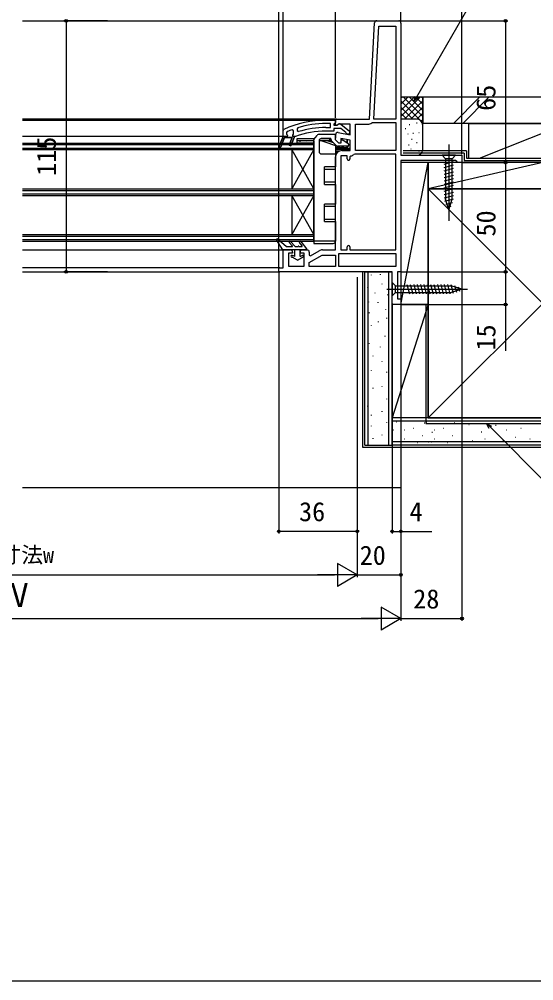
# Model space of a CAD drawing. Units: millimetres, scale not verified. Extents: x -525 to 525, y -782 to 778.
# Drawn here: x 0 to 235.9, y -782.3 to -341.6 of the extents above; entities that cross this region are included whole.
import ezdxf
from ezdxf.enums import TextEntityAlignment as Align

# ---------------------------------------------------------------- set-up
doc = ezdxf.new("R2010")
doc.units = ezdxf.units.MM
doc.header["$LTSCALE"] = 4
for name, color, linetype in [('0-2_YKK_11', 7, 'Continuous'), ('0-3_YKK_12', 2, 'Continuous'), ('0-4_YKK_13', 4, 'Continuous'), ('0-6_YKK_D', 6, 'Continuous'), ('0-7_YKK_ZWAK', 7, 'Continuous'), ('0-8_YSS_K', 3, 'Continuous'), ('0-9_YSS_KE', 3, 'Continuous')]:
    doc.layers.add(name, color=color, linetype=linetype)
doc.styles.add('ＭＳ ゴシック', font='')
doc.styles.get('ＭＳ ゴシック').set_extended_font_data('MS Gothic')

msp = doc.modelspace()

# ---------------------------------------------------------------- linework, layer by layer
at = {"layer": '0-2_YKK_11'}
for p, q in [((163.95, -342.3), (174.001, -342.3)), ((129.801, -447.3), (132.001, -447.3))]:
    msp.add_line(p, q, dxfattribs=at)
for points in [[(175.001, -343.3), (175.001, -403.9), (203.001, -403.9), (203.001, -407.3), (201.101, -407.3), (200.601, -406.8), (200.101, -406.3), (175.001, -406.3), (175.001, -457.3), (173.501, -457.3), (173.501, -469.8), (175.001, -469.8), (175.001, -472.3), (171.001, -472.3), (171.001, -457.3), (119.001, -457.3), (119.001, -455.5), (121.001, -455.5), (121.001, -447.3), (124.301, -447.3)], [(146.175, -393.515), (151.801, -394.507), (151.801, -389.7), (146.445, -389.7), (145.577, -390.242), (145.001, -389.923), (145.001, -387.3), (160.643, -387.3), (162.952, -343.248)], [(140.634, -387.8), (145.001, -387.8), (145.001, -388.9), (144.564, -389.396), (144.301, -389.694), (144.301, -390.1), (145.701, -390.1), (146.101, -389.9)], [(122.902, -393.095), (122.601, -393.553), (122.601, -394.225), (122.976, -394.71), (122.901, -395.3), (121.001, -395.3), (119.23, -399.752), (121.001, -395.3), (121.001, -392.518), (121.291, -392.065)], [(119.973, -400.048), (121.663, -395.8), (125.14, -395.8), (123.767, -399.252), (124.51, -399.548), (126.001, -395.8), (126.001, -395.3), (125.501, -395.3), (125.426, -394.71), (125.801, -394.225), (125.801, -394.2), (125.801, -392.665), (125.127, -392.196)], [(127.756, -391.309), (127.401, -391.787), (127.401, -392.624), (128.049, -393.101)], [(140.634, -391.2), (142.701, -391.2), (142.701, -389.4), (140.634, -389.4)], [(147.518, -389.713), (151.501, -392.825), (151.501, -394.3), (150.4, -394.3), (149.901, -393.825), (149.709, -393.455), (147.463, -391.7), (144.301, -391.7), (144.301, -392.8), (140.634, -392.8)], [(172.601, -401.8), (154.201, -401.8), (154.201, -389.7), (159.768, -389.7)], [(161.637, -389.018), (161.959, -388.9), (172.601, -388.9), (172.601, -401.8)], [(126.619, -395.27), (126.448, -395.3), (126.001, -395.3), (126.001, -395.8), (124.51, -399.548), (123.767, -399.252), (125.14, -395.8), (121.663, -395.8), (119.973, -400.048)], [(147.901, -401.8), (151.801, -401.8), (151.801, -396.944), (147.401, -396.168), (147.401, -398.3), (146.501, -398.3), (145.001, -396.8), (145.001, -394.5)], [(138.974, -447.3), (145.001, -447.3), (145.001, -404.7)], [(150.401, -405.6), (150.401, -404.2), (147.401, -404.2), (147.401, -447.3), (150.401, -447.3), (150.401, -445.9)], [(152.05, -404.187), (151.601, -404.684), (151.601, -405.6)], [(172.601, -447.3), (172.601, -403.4), (153.801, -403.4), (153.456, -403.538)], [(125.301, -448.3), (125.301, -448.8), (123.401, -448.8), (123.401, -454.8), (130.601, -454.8), (130.601, -448.8), (128.801, -448.8), (128.801, -448.3)], [(133.001, -448.3), (133.001, -449.645), (133.568, -449.973), (137.524, -447.689)], [(151.601, -445.9), (151.601, -447.3), (172.601, -447.3)]]:
    msp.add_lwpolyline(points, dxfattribs=at)
for points in [[(162.646, -387.3), (164.878, -344.7), (172.601, -344.7), (172.601, -387.3)], [(172.601, -454.9), (146.601, -454.9), (146.601, -448.9), (172.601, -448.9)], [(145.001, -454.9), (133.001, -454.9), (133.001, -453.071), (138.841, -449.7), (145.001, -449.7)]]:
    msp.add_lwpolyline(points, close=True, dxfattribs=at)
for centre, radius, start, end in [((163.95, -343.3), 1, 90, 176.99997), ((174.001, -343.3), 1, 0.00001, 89.99999), ((140.634, -433.8), 46, 90.00001, 114.86598), ((140.634, -433.8), 44.4, 110.44221, 113.53922), ((140.634, -433.8), 44.4, 89.99999, 106.86019), ((140.634, -433.8), 42.6, 89.99999, 107.18277), ((146.901, -390.5), 1, 51.91328, 143.13011), ((159.768, -386.8), 2.9, 269.99999, 310.11919), ((140.634, -433.8), 41, 89.99999, 109.98888), ((146.001, -394.5), 1, 80.00002, 180), ((119.601, -399.9), 0.4, 158.30059, 338.30061), ((119.601, -399.9), 0.4, 158.30059, 338.30061), ((147.901, -404.7), 2.9, 90.00001, 179.99999), ((151.801, -401.8), 2.4, 275.9378, 313.60284), ((151.001, -405.6), 0.6, 179.99999, 0.00001), ((124.301, -448.3), 1, 0.00001, 89.99999), ((129.801, -448.3), 1, 90.00001, 179.99999), ((132.001, -448.3), 1, 0.00001, 89.99999), ((138.974, -450.2), 2.9, 89.99998, 119.99999), ((151.001, -445.9), 0.6, 359.99999, 180.00001)]:
    msp.add_arc(centre, radius, start, end, dxfattribs=at)
at = {"layer": '0-3_YKK_12'}
for p, q in [((1.502, -342.3), (163.951, -342.3)), ((145.502, -387.3), (1.502, -387.3)), ((1.502, -387.801), (145.002, -387.799)), ((121.002, -395.3), (1.502, -395.301)), ((1.502, -398.3), (135.002, -398.3)), ((1.502, -399), (135.002, -399)), ((1.502, -400.6), (135.002, -400.6)), ((135.002, -398.3), (135.002, -443.3)), ((1.502, -401.3), (135.002, -401.3)), ((125.002, -401.3), (125.002, -419.3)), ((135.002, -401.3), (125.002, -419.3)), ((135.002, -419.3), (125.002, -401.3)), ((1.502, -419.3), (135.002, -419.3)), ((1.502, -420), (135.002, -420)), ((1.502, -421.6), (135.002, -421.6)), ((1.502, -422.3), (135.002, -422.3)), ((125.002, -422.3), (125.002, -440.3)), ((135.002, -422.3), (125.002, -440.3)), ((135.002, -440.3), (125.002, -422.3)), ((1.502, -440.3), (135.002, -440.3)), ((1.502, -441), (135.002, -441)), ((1.502, -442.6), (135.002, -442.6)), ((1.502, -443.3), (135.002, -443.3)), ((1.502, -447.3), (121.502, -447.3)), ((119.502, -455.5), (1.502, -455.5)), ((1.502, -457.3), (119.502, -457.3))]:
    msp.add_line(p, q, dxfattribs=at)
at = {"layer": '0-4_YKK_13'}
for p, q in [((127.801, -396.298), (135.401, -396.298)), ((135.066, -396.716), (136.55, -394.861)), ((137.722, -394.298), (144.801, -394.298)), ((137.751, -396.637), (137.751, -397.298)), ((142.801, -396.298), (138.501, -396.298)), ((138.501, -396.298), (138.601, -396.298)), ((138.601, -396.298), (142.801, -396.298)), ((142.251, -396.298), (142.251, -397.298)), ((143.001, -396.919), (143.001, -396.498)), ((145.021, -394.298), (145.001, -394.298)), ((145.001, -394.498), (145.001, -394.298)), ((145.001, -394.498), (145.001, -396.091)), ((127.801, -397.298), (127.501, -397.298)), ((127.501, -398.299), (127.501, -397.298)), ((127.501, -398.299), (135.001, -398.299)), ((135.001, -397.298), (127.801, -397.298)), ((128.733, -397.643), (128.733, -397.743)), ((131.908, -397.543), (131.908, -397.643)), ((135.001, -443.298), (135.001, -396.903)), ((135.001, -397.298), (135.001, -398.299)), ((137.501, -397.298), (137.501, -402.298)), ((143.172, -397.298), (137.501, -397.298)), ((137.501, -398.299), (137.501, -398.299)), ((141.54, -397.298), (144.014, -398.14)), ((141.54, -397.298), (143.172, -397.298)), ((145.526, -399.652), (143.147, -397.273)), ((145.001, -399.127), (145.001, -403.298)), ((151.001, -400.798), (145.301, -400.798)), ((145.301, -400.798), (145.301, -401.098)), ((150.701, -399.798), (145.879, -399.798)), ((147.401, -397.491), (147.743, -396.898)), ((147.916, -396.798), (148.238, -396.798)), ((148.352, -396.834), (150.873, -398.599)), ((150.201, -396.66), (150.201, -398.129)), ((150.201, -399.798), (150.201, -400.498)), ((150.201, -400.498), (150.501, -400.498)), ((150.501, -398.339), (150.501, -396.713)), ((150.501, -400.498), (150.501, -399.798)), ((151.001, -398.845), (151.001, -399.498)), ((197.002, -398.95), (197.002, -433.95)), ((138.501, -403.298), (145.001, -403.298)), ((146.842, -401.998), (145.001, -401.998)), ((145.001, -402.298), (146.273, -402.298)), ((145.001, -403.298), (145.001, -409.298)), ((145.301, -401.098), (151.001, -401.098)), ((151.001, -401.098), (151.001, -401.798)), ((151.301, -401.798), (151.301, -401.098)), ((200.102, -403.95), (193.902, -403.95)), ((193.902, -403.95), (195.452, -405.5)), ((200.102, -403.95), (198.552, -405.5)), ((140.001, -417.298), (140.001, -409.298)), ((145.001, -409.298), (140.001, -409.298)), ((194.902, -407.926), (199.102, -406.801)), ((194.902, -409.479), (199.102, -408.354)), ((195.452, -405.5), (195.452, -424.034)), ((198.552, -405.5), (195.452, -405.5)), ((198.552, -424.034), (198.552, -405.5)), ((194.902, -411.032), (199.102, -409.907)), ((194.902, -412.585), (199.102, -411.46)), ((194.902, -414.138), (199.102, -413.013)), ((145.001, -416.298), (140.001, -416.298)), ((140.001, -417.298), (145.001, -417.298)), ((145.001, -417.298), (145.001, -416.298)), ((145.001, -417.298), (145.001, -426.298)), ((194.902, -415.691), (199.102, -414.566)), ((194.902, -417.244), (199.102, -416.119)), ((194.902, -418.797), (199.102, -417.671)), ((194.902, -420.35), (199.102, -419.224)), ((194.902, -421.903), (199.102, -420.777)), ((194.902, -423.456), (199.102, -422.33)), ((140.001, -434.298), (140.001, -426.298)), ((145.001, -426.298), (140.001, -426.298)), ((195.16, -424.939), (199.102, -423.883)), ((197.002, -428.95), (195.452, -424.034)), ((195.612, -426.371), (198.648, -425.558)), ((196.063, -427.803), (198.113, -427.254)), ((197.002, -428.95), (198.552, -424.034)), ((145.001, -433.298), (140.001, -433.298)), ((140.001, -434.298), (145.001, -434.298)), ((145.001, -434.298), (145.001, -433.298)), ((145.001, -434.298), (145.001, -443.298)), ((120.802, -447.3), (117.948, -442.76)), ((122.346, -445.752), (118.397, -442.372)), ((125.196, -445.464), (123.809, -443.972)), ((126.543, -445.736), (124.395, -443.428)), ((129.675, -445.477), (128.486, -443.945)), ((129.117, -443.454), (131.738, -446.816)), ((135.001, -443.298), (135.001, -444.298)), ((145.001, -443.298), (135.001, -443.298)), ((135.001, -444.298), (144.001, -444.298)), ((131.502, -447.3), (120.802, -447.3)), ((122.476, -445.8), (125.05, -445.8)), ((126.302, -450.355), (126.302, -447.3)), ((126.689, -445.8), (127.824, -445.8)), ((128.224, -445.8), (129.517, -445.8)), ((128.802, -450.355), (128.802, -447.3)), ((125.002, -449.8), (125.234, -449.8)), ((125.002, -450.6), (125.127, -450.6)), ((127.552, -452), (125.127, -450.6)), ((126.302, -450.355), (125.434, -449.854)), ((127.552, -452), (129.977, -450.6)), ((128.802, -450.355), (129.67, -449.854)), ((129.87, -449.8), (130.102, -449.8)), ((129.977, -450.6), (130.102, -450.6)), ((170.999, -462.202), (172.549, -463.752)), ((168.499, -465.302), (205.499, -465.302)), ((172.549, -463.752), (198.083, -463.752)), ((172.549, -466.852), (198.083, -466.852)), ((177.744, -463.202), (178.869, -467.402)), ((179.297, -463.202), (180.422, -467.402)), ((180.85, -463.202), (181.975, -467.402)), ((182.403, -463.202), (183.528, -467.402)), ((183.956, -463.202), (185.081, -467.402)), ((185.508, -463.202), (186.634, -467.402)), ((187.061, -463.202), (188.187, -467.402)), ((188.614, -463.202), (189.74, -467.402)), ((190.167, -463.202), (191.293, -467.402)), ((191.72, -463.202), (192.845, -467.402)), ((193.273, -463.202), (194.398, -467.402)), ((194.826, -463.202), (195.951, -467.402)), ((196.379, -463.202), (197.504, -467.402)), ((197.932, -463.202), (198.988, -467.144)), ((202.999, -465.302), (198.083, -463.752)), ((202.999, -465.302), (198.083, -466.852)), ((202.999, -465.302), (198.083, -466.852)), ((199.606, -463.656), (200.42, -466.692)), ((201.302, -464.191), (201.852, -466.241))]:
    msp.add_line(p, q, dxfattribs=at)
for points in [[(127.501, -397.298), (127.501, -396.298), (127.801, -396.298)], [(147.018, -400.218), (138.435, -397.298), (137.501, -397.298)], [(150.201, -400.798), (150.201, -400.498), (145.001, -400.498)], [(151.301, -401.098), (151.001, -401.098), (151.001, -400.798)], [(140.001, -410.298), (145.001, -410.298), (145.001, -409.298)], [(140.001, -427.298), (145.001, -427.298), (145.001, -426.298)], [(170.999, -462.202), (170.999, -468.402), (172.549, -466.852), (172.549, -463.752)]]:
    msp.add_lwpolyline(points, dxfattribs=at)
for centre, radius, start, end in [((137.722, -395.798), 1.5, 90, 141.34019), ((138.501, -397.298), 1, 90, 180), ((142.801, -396.498), 0.2, 0, 90), ((144.801, -394.498), 0.2, 0, 90), ((135.301, -396.903), 0.3, 141.34019, 180), ((143.501, -396.919), 0.5, 180, 225), ((145.301, -400.498), 0.3, 180, 270), ((145.301, -400.498), 0.6, 240, 270), ((145.879, -399.298), 0.5, 225, 270), ((147.501, -398.798), 1.5, 251.20957, 318.18969), ((147.916, -396.998), 0.2, 90, 150), ((148.238, -396.998), 0.2, 55, 90), ((150.801, -400.498), 0.3, 180, 270), ((150.701, -399.498), 0.3, 270, 0), ((150.701, -398.845), 0.3, 0, 55), ((151.001, -401.098), 0.3, 0, 90), ((138.501, -402.298), 1, 180, 270), ((118.202, -442.6), 0.3, 49.43895, 212.15282), ((124.102, -443.7), 0.4, 42.9326, 222.9326), ((128.802, -443.7), 0.4, 37.94551, 217.81232), ((144.001, -443.298), 1, 270, 0), ((122.476, -445.6), 0.2, 229.43895, 270), ((125.05, -445.6), 0.2, 270, 42.9326), ((126.689, -445.6), 0.2, 222.9326, 270), ((128.024, -445.8), 0.2, 0, 180), ((129.517, -445.6), 0.2, 270, 37.81232), ((131.502, -447), 0.3, 270, 37.94551), ((125.002, -450.2), 0.4, 90, 270), ((125.234, -450.2), 0.4, 60, 90), ((129.87, -450.2), 0.4, 90, 120), ((130.102, -450.2), 0.4, 270, 90)]:
    msp.add_arc(centre, radius, start, end, dxfattribs=at)
at = {"layer": '0-6_YKK_D'}
for p, q in [((119.001, -455.4), (119.001, -321.301)), ((121.002, -393.253), (121.002, -321.301)), ((121.002, -392.253), (121.002, -321.301)), ((145.001, -386.8), (145.001, -321.3)), ((145.001, -357.307), (145.001, -321.3)), ((175.001, -342.3), (175.001, -321.3)), ((203.001, -403.4), (203.001, -321.3)), ((40.502, -342.3), (20.502, -342.3)), ((21.502, -342.3), (21.502, -457.3)), ((175.001, -342.3), (224.001, -342.3)), ((223.001, -342.3), (223.001, -407.3)), ((202.801, -407.3), (224.001, -407.3)), ((202.801, -407.3), (224.001, -407.3)), ((203.001, -406.6), (203.001, -617.3)), ((223.001, -407.3), (223.001, -457.3)), ((40.502, -457.3), (20.502, -457.3)), ((119.001, -457.4), (119.001, -577.3)), ((175.251, -457.3), (224.001, -457.3)), ((176.251, -457.3), (224.001, -457.3)), ((155.002, -459.764), (155.002, -597.3)), ((171.001, -471.905), (171.001, -577.3)), ((175.001, -472.05), (175, -617.301)), ((175.001, -472.05), (175.001, -597.3)), ((175.001, -472.05), (175.001, -577.3)), ((175.001, -472.05), (175.001, -617.3)), ((175.501, -472.3), (224.001, -472.3)), ((155.002, -476.3), (155.002, -577.3)), ((155.002, -476.3), (155.002, -597.3)), ((155.002, -576.3), (119.001, -576.3)), ((155.002, -596.3), (145.909, -591.05)), ((145.909, -591.05), (145.909, -601.55)), ((-144.499, -596.3), (144.502, -596.3)), ((155.002, -596.3), (136.815, -596.3)), ((155.002, -596.3), (145.909, -601.55)), ((155.002, -596.3), (175.001, -596.3)), ((175, -616.301), (165.907, -611.051)), ((165.907, -611.051), (165.907, -621.551)), ((-164.5, -616.298), (164.5, -616.301)), ((175, -616.301), (156.813, -616.301)), ((175, -616.301), (165.907, -621.551)), ((175.001, -616.3), (203.001, -616.3))]:
    msp.add_line(p, q, dxfattribs=at)
for points in [[(180.999, -379.329), (182.273, -377.12), (223.577, -305.519), (307.538, -305.519)], [(182.865, -377.462), (180.999, -379.329), (181.681, -376.779)], [(223.001, -457.3), (223.001, -472.3), (223.001, -493.577)], [(215.533, -529.086), (214.213, -526.8), (216.5, -528.12)], [(214.213, -526.8), (216.017, -528.603), (242.333, -554.92), (364.157, -554.92)], [(171.001, -576.3), (175.001, -576.3), (189.119, -576.3)]]:
    msp.add_lwpolyline(points, dxfattribs=at)
for centre in [(21.502, -342.3), (223.001, -342.3), (223.001, -407.3), (223.001, -407.3), (21.502, -457.3), (223.001, -457.3), (223.001, -457.3), (223.001, -472.3), (119.001, -576.3), (155.002, -576.3), (171.001, -576.3), (175.001, -576.3), (175.001, -596.3), (203.001, -616.3)]:
    msp.add_circle(centre, 0.637, dxfattribs=at)
at = {"layer": '0-7_YKK_ZWAK'}
msp.add_lwpolyline([(-525, -782.3), (525, -782.3), (525, 747.7)], dxfattribs=at)
at = {"layer": '0-8_YSS_K'}
for p, q in [((184.999, -377.3), (174.999, -377.3)), ((174.999, -386.158), (183.857, -377.3)), ((174.999, -383.329), (181.028, -377.3)), ((174.999, -380.501), (178.2, -377.3)), ((174.999, -377.673), (175.372, -377.3)), ((174.999, -378.986), (184.999, -388.986)), ((176.141, -377.3), (184.999, -386.158)), ((176.685, -387.3), (184.999, -378.986)), ((178.97, -377.3), (184.999, -383.329)), ((181.798, -377.3), (184.999, -380.501)), ((184.626, -377.3), (184.999, -377.673)), ((184.999, -390.3), (184.999, -377.3)), ((211.109, -377.3), (199.109, -389.3)), ((215.352, -377.3), (203.352, -389.3)), ((174.999, -381.815), (180.484, -387.3)), ((179.514, -387.3), (184.999, -381.815)), ((174.999, -384.643), (177.674, -387.318)), ((181.999, -387.3), (174.999, -387.3)), ((182.324, -387.318), (184.999, -384.643)), ((184.204, -388.266), (184.999, -387.472)), ((177, -391.626), (177.2, -391.626)), ((178.856, -389.795), (179.056, -389.795)), ((182.194, -389.128), (182.394, -389.128)), ((184.999, -401.4), (184.999, -390.3)), ((205.999, -389.3), (205.999, -405.3)), ((205.999, -389.3), (250.999, -389.3)), ((210.999, -405.3), (250.999, -389.3)), ((178.188, -394.135), (178.388, -394.135)), ((179.922, -396.594), (180.122, -396.594)), ((180.525, -393.801), (180.725, -393.801)), ((183.195, -393.467), (183.395, -393.467)), ((178.522, -399.142), (178.722, -399.142)), ((179.543, -400.92), (179.743, -400.92)), ((182.194, -398.141), (182.394, -398.141)), ((175.299, -403.9), (181.999, -403.9)), ((176.539, -401.751), (176.739, -401.751)), ((180.191, -402.814), (180.391, -402.814)), ((183.195, -401.983), (183.395, -401.983)), ((174.998, -472.3), (187.499, -407.3)), ((239.999, -407.3), (187.499, -419.3)), ((250.999, -407.3), (205.999, -407.3)), ((187.502, -524.3), (292.502, -419.3)), ((187.502, -419.3), (292.502, -524.3)), ((157.501, -537.8), (157.501, -457.3)), ((160.001, -536.8), (160.001, -457.3)), ((169.501, -536.8), (169.501, -457.3)), ((161.342, -458.719), (161.342, -458.919)), ((165.553, -458.492), (165.553, -458.692)), ((159.694, -464.488), (159.694, -464.688)), ((162.99, -466.961), (162.99, -467.161)), ((166.287, -462.84), (166.287, -463.04)), ((160.096, -471.1), (160.096, -471.3)), ((164.384, -471.29), (164.384, -471.49)), ((168.782, -467.782), (168.782, -467.982)), ((168.002, -474.408), (168.002, -474.608)), ((171.001, -524.3), (171.001, -471.851)), ((187.502, -472.3), (171.001, -472.3)), ((187.502, -472.3), (171.001, -524.3)), ((187.502, -524.3), (187.502, -472.3)), ((160.518, -476.026), (160.518, -476.226)), ((164.639, -480.147), (164.639, -480.347)), ((168.435, -478.499), (168.435, -478.699)), ((161.342, -481.796), (161.342, -481.995)), ((167.611, -486.74), (167.611, -486.94)), ((160.518, -490.037), (160.518, -490.237)), ((165.463, -491.685), (165.463, -491.885)), ((162.166, -495.806), (162.166, -496.006)), ((161.342, -502.399), (161.342, -502.599)), ((166.287, -498.279), (166.287, -498.479)), ((168.435, -503.224), (168.435, -503.424)), ((162.166, -510.572), (162.166, -510.772)), ((166.287, -509.748), (166.287, -509.948)), ((168.435, -515.517), (168.435, -515.717)), ((159.694, -518.814), (159.694, -519.014)), ((161.342, -522.935), (161.342, -523.135)), ((166.287, -521.286), (166.287, -521.486)), ((187.502, -524.3), (171.001, -524.3)), ((161.342, -527.88), (161.342, -528.08)), ((168.435, -526.231), (168.435, -526.431)), ((352.495, -525.8), (171.001, -525.8)), ((172.912, -526.13), (173.112, -526.13)), ((185.71, -526.519), (185.91, -526.519)), ((186.685, -526.13), (186.885, -526.13)), ((199.483, -526.519), (199.683, -526.519)), ((206.109, -527.299), (206.309, -527.299)), ((210.2, -526.866), (210.4, -526.866)), ((218.441, -527.69), (218.641, -527.69)), ((234.925, -526.866), (235.125, -526.866)), ((166.287, -532.001), (166.287, -532.201)), ((171.618, -529.748), (171.818, -529.748)), ((176.42, -529.748), (176.62, -529.748)), ((180.768, -529.014), (180.968, -529.014)), ((184.889, -532.311), (185.089, -532.311)), ((189.218, -530.917), (189.418, -530.917)), ((190.193, -529.748), (190.393, -529.748)), ((194.541, -529.014), (194.741, -529.014)), ((198.662, -532.311), (198.862, -532.311)), ((202.991, -530.917), (203.191, -530.917)), ((211.848, -530.662), (212.048, -530.662)), ((223.386, -529.838), (223.586, -529.838)), ((227.507, -533.135), (227.707, -533.135)), ((229.98, -529.014), (230.18, -529.014)), ((162.166, -533.649), (162.166, -533.849)), ((352.495, -535.3), (171.001, -535.3)), ((175.002, -536.8), (175.002, -556.3)), ((176.647, -533.959), (176.847, -533.959)), ((182.416, -535.607), (182.616, -535.607)), ((187.464, -535.205), (187.664, -535.205)), ((189.028, -535.205), (189.228, -535.205)), ((190.42, -533.959), (190.62, -533.959)), ((196.189, -535.607), (196.389, -535.607)), ((202.801, -535.205), (203.001, -535.205)), ((207.727, -534.783), (207.927, -534.783)), ((213.497, -533.959), (213.697, -533.959)), ((221.738, -534.783), (221.938, -534.783)), ((234.101, -533.959), (234.301, -533.959)), ((352.495, -537.8), (157.501, -537.8)), ((175.002, -556.3), (1.499, -556.3))]:
    msp.add_line(p, q, dxfattribs=at)
for points in [[(187.499, -472.3), (187.499, -407.3), (174.999, -407.3), (174.998, -472.3)], [(239.999, -419.3), (239.999, -407.3), (187.499, -407.3), (187.499, -419.3)]]:
    msp.add_lwpolyline(points, close=True, dxfattribs=at)
for centre, radius, start, end in [((181.999, -390.3), 3, 360, 90), ((182.391, -401.321), 2.609, 261.34878, 358.26236)]:
    msp.add_arc(centre, radius, start, end, dxfattribs=at)
at = {"layer": '0-9_YSS_KE'}
for p, q in [((352.493, -389.3), (184.999, -389.3)), ((204.999, -401.9), (175.999, -401.9)), ((203.999, -402.9), (175.999, -402.9)), ((158.501, -536.8), (158.501, -457.3)), ((158.501, -457.3), (171.001, -457.3)), ((171.001, -536.8), (171.001, -457.3)), ((186.502, -472.3), (186.502, -526.8)), ((352.495, -524.3), (171.001, -524.3)), ((171.001, -536.8), (171.001, -524.3)), ((186.502, -526.8), (352.495, -526.8)), ((158.501, -536.8), (171.001, -536.8)), ((352.495, -536.8), (171.001, -536.8))]:
    msp.add_line(p, q, dxfattribs=at)
for points in [[(352.493, -377.3), (184.999, -377.3), (184.999, -389.3)], [(203.999, -402.9), (203.999, -406.3), (250.999, -406.3)], [(204.999, -401.9), (204.999, -405.3), (251.999, -405.3)], [(292.502, -419.3), (187.502, -419.3), (187.502, -524.3), (292.502, -524.3)]]:
    msp.add_lwpolyline(points, dxfattribs=at)

# ---------------------------------------------------------------- texts
at = {"layer": '0-6_YKK_D', "style": 'ＭＳ ゴシック'}
for s, height, rotation, p in [('65', 8.798, 90, (221.001, -383.561)), ('115', 8.798, 90, (19.502, -413.368)), ('50', 8.798, 90, (221.001, -441.164)), ('15', 8.798, 90, (221.001, -493.418)), ('Ｗ', 11, 359.999, (-10.653, -614.3))]:
    msp.add_text(s, height=height, rotation=rotation, dxfattribs=at).set_placement(p, align=Align.BOTTOM_LEFT)
for s, height, p in [('36', 8.798, (128.308, -574.3)), ('4', 8.798, (178.938, -574.3)), ('内法基準寸法w', 7.331, (-49.061, -592.936)), ('20', 8.798, (156.108, -594.3)), ('28', 8.798, (180.662, -614.3))]:
    msp.add_text(s, height=height, dxfattribs=at).set_placement(p, align=Align.BOTTOM_LEFT)

doc.saveas('drawing.dxf')
